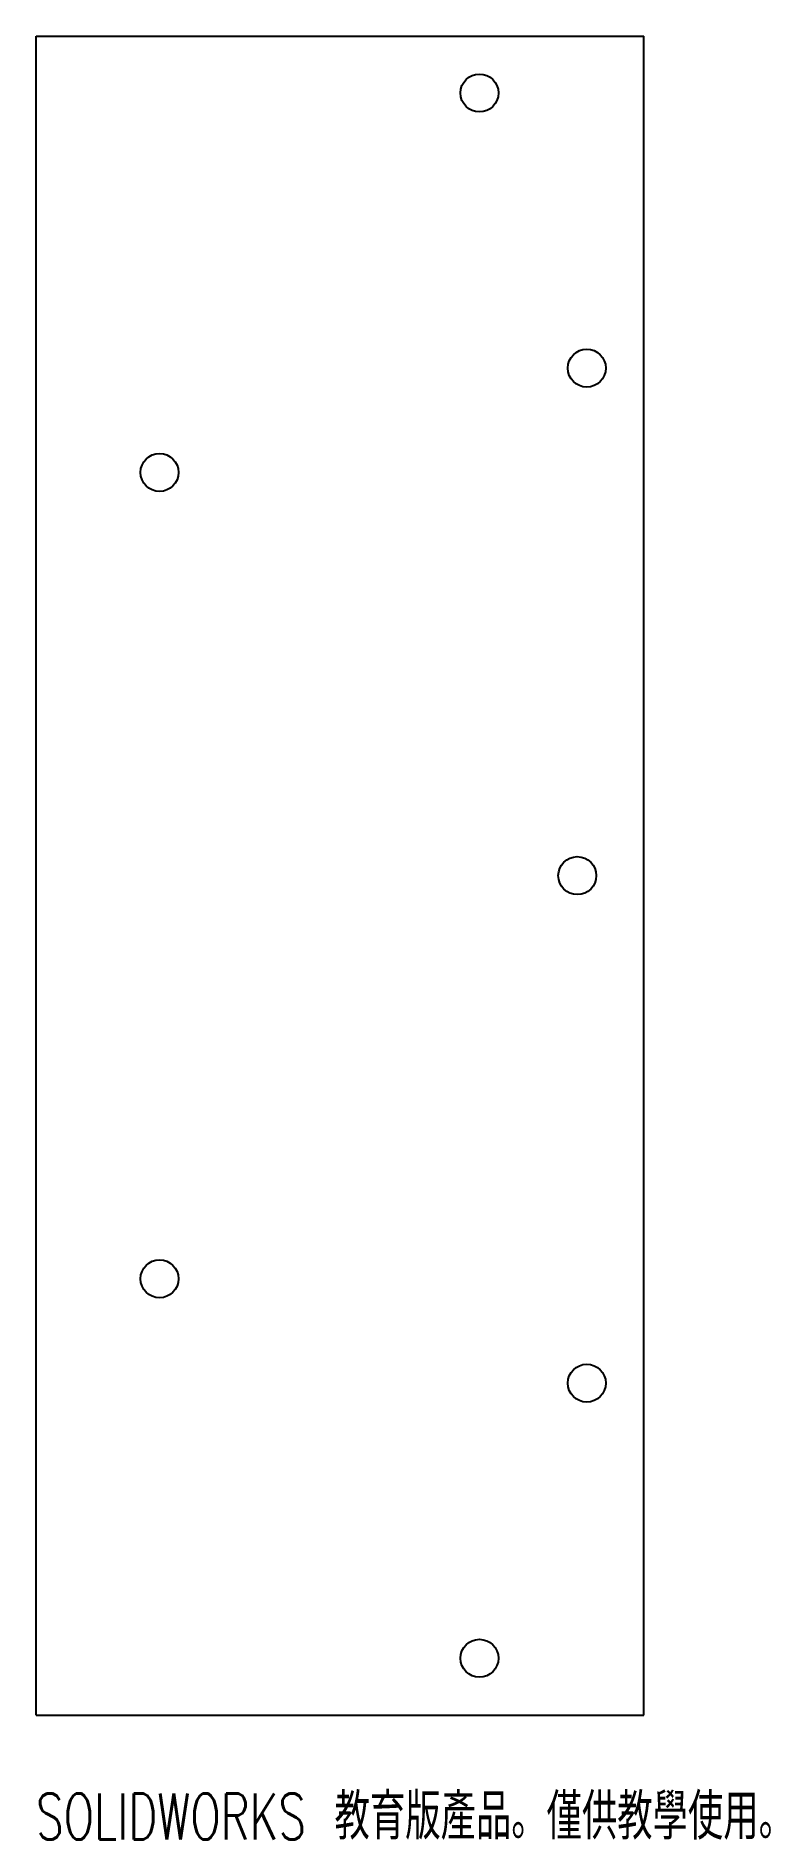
# Model space of a CAD drawing. Header units: millimetres. Extents: x -262 to -185, y -102 to 88.
import ezdxf

# ---------------------------------------------------------------- set-up
doc = ezdxf.new("R2010")
doc.units = ezdxf.units.MM
doc.styles.add('SLDTEXTSTYLE0', font='TXT', dxfattribs={"width": 0.7, "bigfont": 'bigfont'})

msp = doc.modelspace()

# ---------------------------------------------------------------- linework, layer by layer
at = {"color": 7, "linetype": 'Continuous', "lineweight": 25}
for p, q in [((-262, -88.5), (-262, 88.5)), ((-262, 88.5), (-198, 88.5)), ((-198, -88.5), (-198, 88.5)), ((-262, -88.5), (-198, -88.5))]:
    msp.add_line(p, q, dxfattribs=at)
for centre in [(-215.3, 82.5), (-204, 53.5), (-249, 42.5), (-205, 0), (-249, -42.5), (-204, -53.5), (-215.3, -82.5)]:
    msp.add_circle(centre, 2, dxfattribs=at)

# ---------------------------------------------------------------- texts
at = {"color": 7, "linetype": 'Continuous', "insert": (-262, -96.77), "char_height": 4.8336, "attachment_point": 1, "style": 'SLDTEXTSTYLE0'}
msp.add_mtext('SOLIDWORKS 教育版產品。僅供教學使用。', dxfattribs=at)

doc.saveas('drawing.dxf')
